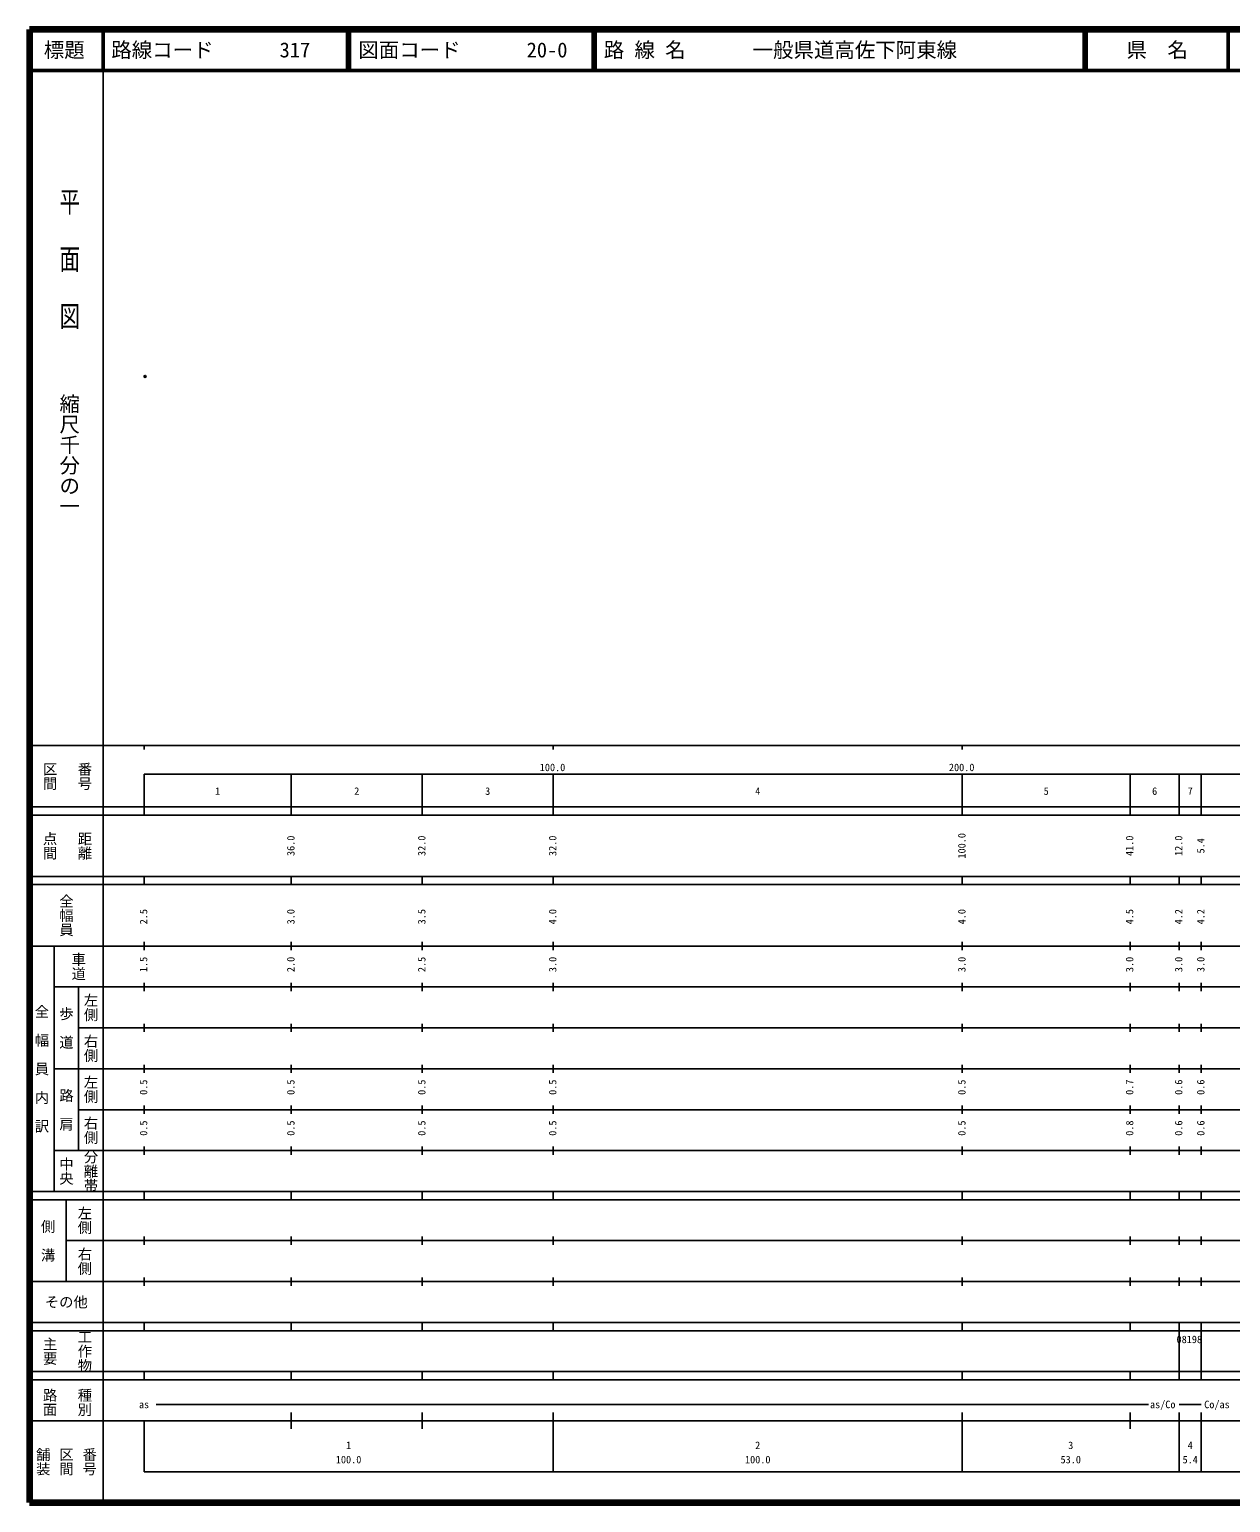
# Model space of a CAD drawing. Units: millimetres on the paper. Extents: x 40 to 680, y 20 to 380.
# Drawn here: x 40 to 333.6, y 20 to 380 of the extents above; entities that cross this region are included whole.
import ezdxf
from ezdxf.enums import TextEntityAlignment as Align

# ---------------------------------------------------------------- set-up
doc = ezdxf.new("R2010")
doc.units = ezdxf.units.MM
doc.header["$PDMODE"] = 32
doc.header["$PDSIZE"] = 0.5
doc.layers.add('M-OTRS', color=6, linetype='Continuous')
doc.layers.add('M-TTL-TXT', color=7, linetype='Continuous')
for name, color, linetype, lineweight in [('M-TTL', 2, 'Continuous', 140), ('M-TTL-BAND', 7, 'Continuous', 25), ('M-TTL-LINE', 7, 'Continuous', 50)]:
    doc.layers.add(name, color=color, linetype=linetype, lineweight=lineweight)
doc.styles.add('@ＭＳ ゴシック', font='')
doc.styles.add('ＭＳ ゴシック', font='')
doc.styles.get('@ＭＳ ゴシック').set_extended_font_data('@MS Gothic')
doc.styles.get('ＭＳ ゴシック').set_extended_font_data('MS Gothic')

msp = doc.modelspace()

# ---------------------------------------------------------------- linework, layer by layer
at = {"layer": 'M-OTRS'}
msp.add_point((68.249, 295.203), dxfattribs=at)
at = {"layer": 'M-TTL'}
for p, q in [((40, 380), (40, 20)), ((680, 380), (40, 380)), ((40, 20), (680, 20))]:
    msp.add_line(p, q, dxfattribs=at)
at = {"layer": 'M-TTL-BAND'}
for p, q in [((58, 370), (58, 20)), ((40, 205), (579, 205)), ((68, 205), (68, 204)), ((168, 205), (168, 204)), ((268, 205), (268, 204)), ((68, 198), (579, 198)), ((68, 198), (68, 188)), ((104, 188), (104, 198)), ((136, 188), (136, 198)), ((168, 188), (168, 198)), ((268, 188), (268, 198)), ((309, 188), (309, 198)), ((321, 188), (321, 198)), ((326.4, 188), (326.4, 198)), ((40, 190), (579, 190)), ((40, 188), (579, 188)), ((40, 173), (579, 173)), ((68, 171), (68, 173)), ((104, 171), (104, 173)), ((136, 171), (136, 173)), ((168, 171), (168, 173)), ((268, 171), (268, 173)), ((309, 171), (309, 173)), ((321, 171), (321, 173)), ((326.4, 171), (326.4, 173)), ((40, 171), (579, 171)), ((40, 156), (579, 156)), ((46, 96), (46, 156)), ((68, 155), (68, 157)), ((104, 155), (104, 157)), ((136, 155), (136, 157)), ((168, 155), (168, 157)), ((268, 155), (268, 157)), ((309, 155), (309, 157)), ((321, 155), (321, 157)), ((326.4, 155), (326.4, 157)), ((46, 146), (579, 146)), ((52, 146), (52, 106)), ((68, 145), (68, 147)), ((104, 145), (104, 147)), ((136, 145), (136, 147)), ((168, 145), (168, 147)), ((268, 145), (268, 147)), ((309, 145), (309, 147)), ((321, 145), (321, 147)), ((326.4, 145), (326.4, 147)), ((68, 135), (68, 137)), ((104, 135), (104, 137)), ((136, 135), (136, 137)), ((168, 135), (168, 137)), ((268, 135), (268, 137)), ((309, 135), (309, 137)), ((321, 135), (321, 137)), ((326.4, 135), (326.4, 137)), ((52, 136), (579, 136)), ((46, 126), (579, 126)), ((68, 125), (68, 127)), ((104, 125), (104, 127)), ((136, 125), (136, 127)), ((168, 125), (168, 127)), ((268, 125), (268, 127)), ((309, 125), (309, 127)), ((321, 125), (321, 127)), ((326.4, 125), (326.4, 127)), ((52, 116), (579, 116)), ((68, 115), (68, 117)), ((104, 115), (104, 117)), ((136, 115), (136, 117)), ((168, 115), (168, 117)), ((268, 115), (268, 117)), ((309, 115), (309, 117)), ((321, 115), (321, 117)), ((326.4, 115), (326.4, 117)), ((46, 106), (579, 106)), ((68, 105), (68, 107)), ((104, 105), (104, 107)), ((136, 105), (136, 107)), ((168, 105), (168, 107)), ((268, 105), (268, 107)), ((309, 105), (309, 107)), ((321, 105), (321, 107)), ((326.4, 105), (326.4, 107)), ((40, 96), (579, 96)), ((40, 94), (579, 94)), ((49, 94), (49, 74)), ((68, 94), (68, 96)), ((104, 94), (104, 96)), ((136, 94), (136, 96)), ((168, 94), (168, 96)), ((268, 94), (268, 96)), ((309, 94), (309, 96)), ((321, 94), (321, 96)), ((326.4, 94), (326.4, 96)), ((49, 84), (579, 84)), ((68, 83), (68, 85)), ((104, 83), (104, 85)), ((136, 83), (136, 85)), ((168, 83), (168, 85)), ((268, 83), (268, 85)), ((309, 83), (309, 85)), ((321, 83), (321, 85)), ((326.4, 83), (326.4, 85)), ((40, 74), (579, 74)), ((68, 73), (68, 75)), ((104, 73), (104, 75)), ((136, 73), (136, 75)), ((168, 73), (168, 75)), ((268, 73), (268, 75)), ((309, 73), (309, 75)), ((321, 73), (321, 75)), ((326.4, 73), (326.4, 75)), ((40, 64), (579, 64)), ((40, 62), (579, 62)), ((68, 62), (68, 64)), ((104, 62), (104, 64)), ((136, 62), (136, 64)), ((168, 62), (168, 64)), ((268, 62), (268, 64)), ((309, 62), (309, 64)), ((321, 62), (321, 64)), ((321, 52), (321, 62)), ((326.4, 62), (326.4, 64)), ((326.4, 52), (326.4, 62)), ((40, 52), (579, 52)), ((68, 50), (68, 52)), ((104, 50), (104, 52)), ((136, 50), (136, 52)), ((168, 50), (168, 52)), ((268, 50), (268, 52)), ((309, 50), (309, 52)), ((321, 50), (321, 52)), ((326.4, 50), (326.4, 52)), ((40, 50), (579, 50)), ((71, 44), (313.5, 44)), ((326.4, 44), (321, 44)), ((40, 40), (579, 40)), ((68, 40), (68, 27.5)), ((104, 38), (104, 42)), ((136, 38), (136, 42)), ((168, 27.5), (168, 42)), ((268, 27.5), (268, 42)), ((309, 38), (309, 42)), ((321, 27.5), (321, 42)), ((326.4, 27.5), (326.4, 42)), ((68, 27.5), (579, 27.5))]:
    msp.add_line(p, q, dxfattribs=at)
at = {"layer": 'M-TTL-LINE'}
for p, q in [((58, 380), (58, 370)), ((117.75, 380), (117.75, 370)), ((118.25, 380), (118.25, 370)), ((177.75, 380), (177.75, 370)), ((178.25, 380), (178.25, 370)), ((297.75, 380), (297.75, 370)), ((298.25, 380), (298.25, 370)), ((333, 380), (333, 370)), ((40, 370), (680, 370))]:
    msp.add_line(p, q, dxfattribs=at)

# ---------------------------------------------------------------- texts
at = {"layer": 'M-TTL-BAND', "style": '@ＭＳ ゴシック', "width": 1.4}
msp.add_text('平  面  図', height=3.666, rotation=270, dxfattribs=at).set_placement((49.777, 306.475), align=Align.MIDDLE_RIGHT)
at = {"layer": 'M-TTL-BAND', "style": '@ＭＳ ゴシック'}
msp.add_text('縮尺千分の一', height=3.666, rotation=270, dxfattribs=at).set_placement((49.777, 261.03), align=Align.MIDDLE_RIGHT)
for s, p in [('区間', (45, 197.5)), ('番号', (53.5, 197.5)), ('点間', (45, 180.5)), ('距離', (53.5, 180.5)), ('全幅員', (49, 163.5)), ('車道', (52, 151)), ('左側', (55, 141)), ('全\u3000幅\u3000員\u3000内\u3000訳', (43, 126)), ('歩\u3000道', (49, 136)), ('右側', (55, 131)), ('左側', (55, 121)), ('路\u3000肩', (49, 116)), ('右側', (55, 111)), ('分離帯', (55, 101)), ('中央', (49, 101)), ('左側', (53.5, 89)), ('側\u3000溝', (44.5, 84)), ('右側', (53.5, 79)), ('工作物', (53.5, 57)), ('主要', (45, 57)), ('路面', (45, 44.5)), ('種別', (53.5, 44.5)), ('舗装', (43.333, 30)), ('区間', (49, 30)), ('番号', (54.667, 30))]:
    msp.add_text(s, height=2.566, rotation=270, dxfattribs=at).set_placement(p, align=Align.MIDDLE_CENTER)
at = {"layer": 'M-TTL-BAND', "style": 'ＭＳ ゴシック'}
for s, p in [('100.0', (167.844, 198.195)), ('200.0', (267.844, 198.195)), ('1', (86, 192.405)), ('2', (120, 192.405)), ('3', (152, 192.405)), ('4', (218, 192.405)), ('5', (288.5, 192.405)), ('6', (315, 192.405)), ('7', (323.7, 192.405)), ('as', (68, 42.5)), ('as/Co', (316.983, 42.5)), ('Co/as', (330.236, 42.5)), ('1', (118, 32.523)), ('2', (218, 32.523)), ('3', (294.5, 32.523)), ('4', (323.7, 32.523)), ('100.0', (118, 29.033)), ('100.0', (218, 29.033)), ('53.0', (294.5, 29.033)), ('5.4', (323.7, 29.033))]:
    msp.add_text(s, height=1.833, dxfattribs=at).set_placement(p, align=Align.BOTTOM_CENTER)
for s, p in [('36.0', (105.337, 180.5)), ('32.0', (137.337, 180.5)), ('32.0', (169.337, 180.5)), ('100.0', (269.337, 180.5)), ('41.0', (310.337, 180.5)), ('12.0', (322.337, 180.5)), ('5.4', (327.737, 180.5)), ('2.5', (69.337, 163.174)), ('3.0', (105.337, 163.174)), ('3.5', (137.337, 163.174)), ('4.0', (169.337, 163.174)), ('4.0', (269.337, 163.174)), ('4.5', (310.337, 163.174)), ('4.2', (322.337, 163.174)), ('4.2', (327.737, 163.174)), ('1.5', (69.337, 151.5)), ('2.0', (105.337, 151.5)), ('2.5', (137.337, 151.5)), ('3.0', (169.337, 151.5)), ('3.0', (269.337, 151.5)), ('3.0', (310.337, 151.5)), ('3.0', (322.337, 151.5)), ('3.0', (327.737, 151.5)), ('0.5', (69.337, 121.5)), ('0.5', (105.337, 121.5)), ('0.5', (137.337, 121.5)), ('0.5', (169.337, 121.5)), ('0.5', (269.337, 121.5)), ('0.7', (310.337, 121.5)), ('0.6', (322.337, 121.5)), ('0.6', (327.737, 121.5)), ('0.5', (69.337, 111.5)), ('0.5', (105.337, 111.5)), ('0.5', (137.337, 111.5)), ('0.5', (169.337, 111.5)), ('0.5', (269.337, 111.5)), ('0.8', (310.337, 111.5)), ('0.6', (322.337, 111.5)), ('0.6', (327.737, 111.5))]:
    msp.add_text(s, height=1.833, rotation=90, dxfattribs=at).set_placement(p, align=Align.BOTTOM_CENTER)
msp.add_text('その他', height=2.566, dxfattribs=at).set_placement((49, 69), align=Align.MIDDLE_CENTER)
msp.add_text('08198', height=1.833, dxfattribs=at).set_placement((320.359, 58.405), align=Align.BOTTOM_LEFT)
at = {"layer": 'M-TTL-TXT', "style": 'ＭＳ ゴシック'}
for s, p in [('標題', (48.5, 375)), ('県\u3000名', (315.625, 375))]:
    msp.add_text(s, height=3.666, dxfattribs=at).set_placement(p, align=Align.MIDDLE_CENTER)
for s, p in [('路線コード', (60, 375)), ('317', (101.142, 375)), ('図面コード', (120.38, 375)), ('20-0', (161.521, 375)), ('路 線 名', (180.38, 375)), ('一般県道高佐下阿東線', (216.734, 375))]:
    msp.add_text(s, height=3.666, dxfattribs=at).set_placement(p, align=Align.MIDDLE_LEFT)

doc.saveas('drawing.dxf')
